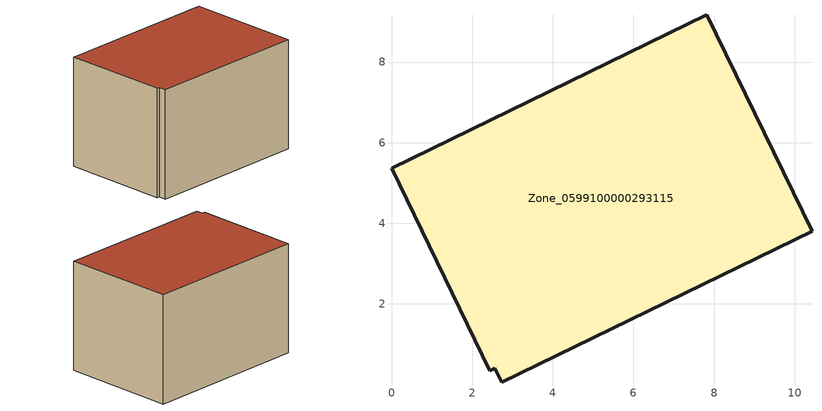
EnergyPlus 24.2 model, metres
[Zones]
Zone_0599100000293115
 floor ground (C_G): 2.56,0.4 2.44,0.34 0,5.36 7.82,9.17 10.43,3.8 2.73,0.06 z0
 wall outside (C_F): 10.43,3.8 7.82,9.17 0,5.36 2.44,0.34 2.56,0.4 2.73,0.06 10.43,3.8 z0:5.7
 roof outside (C_R): 2.73,0.06 10.43,3.8 7.82,9.17 0,5.36 2.44,0.34 2.56,0.4 z5.7
[BUILDING]
Pand.0599100000293115: North Axis=0; Terrain=City; Loads Convergence Tolerance Value=0.04; Temperature Convergence Tolerance Value=0.4; Solar Distribution=FullExterior; Maximum Number of Warmup Days=25; Minimum Number of Warmup Days=1
[Site:Location]
Rotterdam.The.Hague.AP_ZH_NLD Design_Conditions: Latitude=51.96; Longitude=4.45; Time Zone=1; Elevation=-4.5
[SITE:GROUNDTEMPERATURE:BUILDINGSURFACE]
18, 18, 18, 18, 18, 18, 18, 18, 18, 18, 18, 18
[MATERIAL] Thermal Absorptance=0.9; Solar Absorptance=0.7; Visible Absorptance=0.7
Name | Roughness | Thickness | Conductivity | Density | Specific Heat
G.TI.1965-1974 | MediumSmooth | 0.15 | 0.882353 | 540 | 1210
F.TI.1965-1974 | Rough | 0.3 | 0.697674 | 1920 | 840
R.TI.1965-1974 | MediumRough | 0.2 | 0.232558 | 1500 | 1000
[CONSTRUCTION]
C_G: G.TI.1965-1974
C_F: F.TI.1965-1974
C_R: R.TI.1965-1974
[ZONE]
Zone_0599100000293115: Type=1; Multiplier=1; Ceiling Height=Autocalculate; Volume=Autocalculate; Floor Area=autocalculate; Part of Total Floor Area=Yes
[ZONEINFILTRATION:DESIGNFLOWRATE]
Infil_Zone_0599100000293115: Zone or ZoneList or Space or SpaceList=Zone_0599100000293115; Schedule=AlwaysOn; Design Flow Rate Calculation Method=Flow/Area; Flow Rate per Floor Area=0.003; Constant Term Coefficient=1; Temperature Term Coefficient=0; Velocity Term Coefficient=0; Velocity Squared Term Coefficient=0
[HVACTEMPLATE:ZONE:IDEALLOADSAIRSYSTEM]
Zone_0599100000293115: Maximum Heating Supply Air Temperature=50; Minimum Cooling Supply Air Temperature=13; Maximum Heating Supply Air Humidity Ratio=0.0156; Minimum Cooling Supply Air Humidity Ratio=0.0077; Heating Limit=NoLimit; Cooling Limit=NoLimit; Dehumidification Control Type=ConstantSensibleHeatRatio; Cooling Sensible Heat Ratio=0.7; Dehumidification Setpoint=60; Humidification Control Type=None; Humidification Setpoint=30; Outdoor Air Method=None; Outdoor Air Flow Rate per Person=0.00944; Outdoor Air Flow Rate per Zone Floor Area=0; Outdoor Air Flow Rate per Zone=0; Demand Controlled Ventilation Type=None; Outdoor Air Economizer Type=NoEconomizer; Heat Recovery Type=None; Sensible Heat Recovery Effectiveness=0.7; Latent Heat Recovery Effectiveness=0.65
[ZONECONTROL:THERMOSTAT]
ThermostatControl_Zone_0599100000293115: Zone or ZoneList=Zone_0599100000293115; Control Type Schedule=DualSetpointControlType; Control 1=Thermostat_Zone_0599100000293115; Temperature Difference Between Cutout And Setpoint=0
[THERMOSTATSETPOINT:DUALSETPOINT]
Thermostat_Zone_0599100000293115: Heating Setpoint Temperature Schedule=HeatingSetpoint_Zone_0599100000293115; Cooling Setpoint Temperature Schedule=CoolingSetpoint_Zone_0599100000293115
[SCHEDULE:COMPACT]
HeatingSetpoint_Zone_0599100000293115: Through: 12/31, For: AllDays, Until: 24:00, 21
CoolingSetpoint_Zone_0599100000293115: Through: 12/31, For: AllDays, Until: 24:00, 24
DualSetpointControlType: Through: 12/31, For: AllDays, Until: 24:00, 4
AlwaysOn: Through: 12/31, For: AllDays, Until: 24:00, 1
